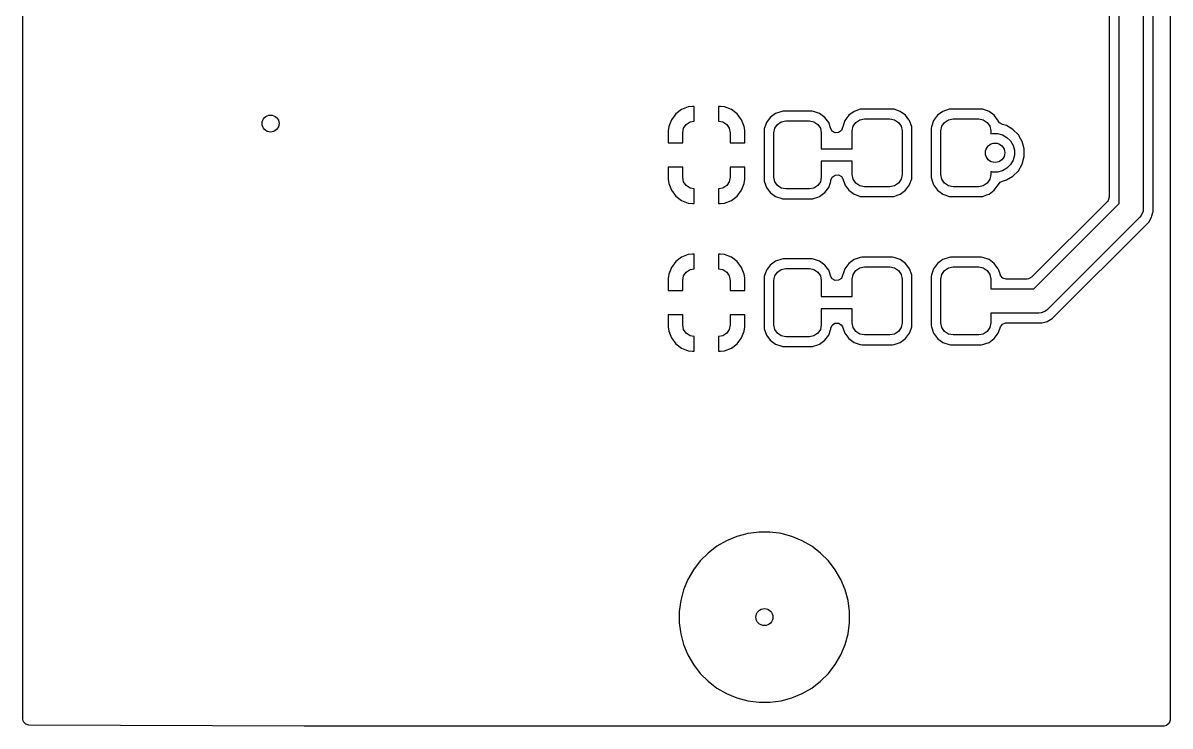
# Model space of a CAD drawing. Extents: x -0.98 to -0.05, y 0 to 3.38.
# Drawn here: x -0.981 to -0.052, y 0 to 0.57 of the extents above; entities that cross this region are included whole.
import ezdxf

# ---------------------------------------------------------------- set-up
doc = ezdxf.new("R2010")
doc.units = 0
doc.header["$MEASUREMENT"] = 0
doc.layers.add('BLACK', color=7, linetype='CONTINUOUS')

msp = doc.modelspace()

# ---------------------------------------------------------------- linework, layer by layer
at = {"layer": 'BLACK', "linetype": 'CONTINUOUS'}
for p, q in [((-0.05173, 3.37308), (-0.05173, 0.0051)), ((-0.07339, 1.66358), (-0.07339, 0.41949)), ((-0.06549, 0.41715), (-0.06549, 1.66592)), ((-0.09307, 0.42357), (-0.09307, 1.65951)), ((-0.10096, 0.87436), (-0.10096, 0.42886)), ((-0.98085, 0.48263), (-0.98085, 0.75611)), ((-0.44194, 0.50195), (-0.44741, 0.49979)), ((-0.4385, 0.50236), (-0.44194, 0.50195)), ((-0.44194, 0.50195), (-0.44194, 0.50195)), ((-0.43707, 0.50236), (-0.4385, 0.50236)), ((-0.43707, 0.4905), (-0.43707, 0.50236)), ((-0.41595, 0.50236), (-0.41738, 0.50236)), ((-0.41738, 0.50236), (-0.41738, 0.4905)), ((-0.41251, 0.50195), (-0.41595, 0.50236)), ((-0.40704, 0.49979), (-0.41251, 0.50195)), ((-0.4521, 0.49623), (-0.45566, 0.49155)), ((-0.44741, 0.49979), (-0.4521, 0.49623)), ((-0.40235, 0.49623), (-0.40704, 0.49979)), ((-0.39879, 0.49155), (-0.40235, 0.49623)), ((-0.37551, 0.49346), (-0.37864, 0.48922)), ((-0.37127, 0.49659), (-0.37551, 0.49346)), ((-0.36629, 0.49833), (-0.37127, 0.49659)), ((-0.37127, 0.49659), (-0.37127, 0.49659)), ((-0.36511, 0.49844), (-0.36629, 0.49833)), ((-0.36629, 0.49833), (-0.36629, 0.49833)), ((-0.3417, 0.49844), (-0.36511, 0.49844)), ((-0.36511, 0.49844), (-0.36511, 0.49844)), ((-0.34052, 0.49833), (-0.3417, 0.49844)), ((-0.3417, 0.49844), (-0.3417, 0.49844)), ((-0.33554, 0.49659), (-0.34052, 0.49833)), ((-0.34052, 0.49833), (-0.34052, 0.49833)), ((-0.3313, 0.49346), (-0.33554, 0.49659)), ((-0.33554, 0.49659), (-0.33554, 0.49659)), ((-0.32817, 0.48922), (-0.3313, 0.49346)), ((-0.31195, 0.49516), (-0.31513, 0.49086)), ((-0.30765, 0.49834), (-0.31195, 0.49516)), ((-0.30261, 0.5001), (-0.30765, 0.49834)), ((-0.30765, 0.49834), (-0.30765, 0.49834)), ((-0.30141, 0.50022), (-0.30261, 0.5001)), ((-0.30261, 0.5001), (-0.30261, 0.5001)), ((-0.27647, 0.50022), (-0.30141, 0.50022)), ((-0.30141, 0.50022), (-0.30141, 0.50022)), ((-0.27527, 0.5001), (-0.27647, 0.50022)), ((-0.27647, 0.50022), (-0.27647, 0.50022)), ((-0.27022, 0.49834), (-0.27527, 0.5001)), ((-0.26592, 0.49516), (-0.27022, 0.49834)), ((-0.27022, 0.49834), (-0.27022, 0.49834)), ((-0.26325, 0.49155), (-0.26592, 0.49516)), ((-0.2401, 0.49516), (-0.24328, 0.49086)), ((-0.2358, 0.49834), (-0.2401, 0.49516)), ((-0.23076, 0.5001), (-0.2358, 0.49834)), ((-0.2358, 0.49834), (-0.2358, 0.49834)), ((-0.22956, 0.50022), (-0.23076, 0.5001)), ((-0.23076, 0.5001), (-0.23076, 0.5001)), ((-0.20462, 0.50022), (-0.22956, 0.50022)), ((-0.22956, 0.50022), (-0.22956, 0.50022)), ((-0.20342, 0.5001), (-0.20462, 0.50022)), ((-0.20462, 0.50022), (-0.20462, 0.50022)), ((-0.19837, 0.49834), (-0.20342, 0.5001)), ((-0.19407, 0.49516), (-0.19837, 0.49834)), ((-0.19837, 0.49834), (-0.19837, 0.49834)), ((-0.1914, 0.49155), (-0.19407, 0.49516)), ((-0.45782, 0.48607), (-0.45823, 0.48263)), ((-0.45566, 0.49155), (-0.45782, 0.48607)), ((-0.45782, 0.48607), (-0.45782, 0.48607)), ((-0.44642, 0.48095), (-0.44569, 0.48463)), ((-0.44569, 0.48463), (-0.44361, 0.48774)), ((-0.44361, 0.48774), (-0.44049, 0.48982)), ((-0.44049, 0.48982), (-0.43707, 0.4905)), ((-0.41738, 0.4905), (-0.41396, 0.48982)), ((-0.41396, 0.48982), (-0.41084, 0.48774)), ((-0.41084, 0.48774), (-0.40876, 0.48463)), ((-0.40876, 0.48463), (-0.40803, 0.48095)), ((-0.39663, 0.48607), (-0.39879, 0.49155)), ((-0.39627, 0.48306), (-0.39663, 0.48607)), ((-0.39663, 0.48607), (-0.39663, 0.48607)), ((-0.38038, 0.48424), (-0.38049, 0.48306)), ((-0.37864, 0.48922), (-0.38038, 0.48424)), ((-0.38038, 0.48424), (-0.38038, 0.48424)), ((-0.37864, 0.48922), (-0.37864, 0.48922)), ((-0.3726, 0.48095), (-0.37187, 0.48463)), ((-0.37187, 0.48463), (-0.36979, 0.48774)), ((-0.36979, 0.48774), (-0.36667, 0.48982)), ((-0.36667, 0.48982), (-0.363, 0.49055)), ((-0.363, 0.49055), (-0.34381, 0.49055)), ((-0.34381, 0.49055), (-0.34014, 0.48982)), ((-0.34014, 0.48982), (-0.33702, 0.48774)), ((-0.33702, 0.48774), (-0.33494, 0.48463)), ((-0.33494, 0.48463), (-0.33421, 0.48095)), ((-0.32641, 0.48418), (-0.32817, 0.48922)), ((-0.32817, 0.48922), (-0.32817, 0.48922)), ((-0.32533, 0.48242), (-0.32641, 0.48418)), ((-0.31694, 0.48534), (-0.31796, 0.48278)), ((-0.3169, 0.48581), (-0.31694, 0.48534)), ((-0.31513, 0.49086), (-0.3169, 0.48581)), ((-0.3169, 0.48581), (-0.3169, 0.48581)), ((-0.31513, 0.49086), (-0.31513, 0.49086)), ((-0.30911, 0.48248), (-0.30836, 0.48625)), ((-0.30836, 0.48625), (-0.30623, 0.48944)), ((-0.30623, 0.48944), (-0.30304, 0.49157)), ((-0.30304, 0.49157), (-0.29927, 0.49232)), ((-0.29927, 0.49232), (-0.2786, 0.49232)), ((-0.2786, 0.49232), (-0.27484, 0.49157)), ((-0.27484, 0.49157), (-0.27164, 0.48944)), ((-0.27164, 0.48944), (-0.26951, 0.48625)), ((-0.26951, 0.48625), (-0.26876, 0.48248)), ((-0.26274, 0.49086), (-0.26325, 0.49155)), ((-0.26098, 0.48581), (-0.26274, 0.49086)), ((-0.26274, 0.49086), (-0.26274, 0.49086)), ((-0.26098, 0.48581), (-0.26098, 0.48581)), ((-0.26087, 0.48462), (-0.26098, 0.48581)), ((-0.26087, 0.44491), (-0.26087, 0.48462)), ((-0.24505, 0.48581), (-0.24516, 0.48462)), ((-0.24516, 0.48462), (-0.24516, 0.44491)), ((-0.24328, 0.49086), (-0.24505, 0.48581)), ((-0.24505, 0.48581), (-0.24505, 0.48581)), ((-0.24328, 0.49086), (-0.24328, 0.49086)), ((-0.23726, 0.48248), (-0.23651, 0.48625)), ((-0.23651, 0.48625), (-0.23438, 0.48944)), ((-0.23438, 0.48944), (-0.23119, 0.49157)), ((-0.23119, 0.49157), (-0.22742, 0.49232)), ((-0.22742, 0.49232), (-0.20675, 0.49232)), ((-0.20675, 0.49232), (-0.20299, 0.49157)), ((-0.20299, 0.49157), (-0.19979, 0.48944)), ((-0.19979, 0.48944), (-0.19766, 0.48625)), ((-0.19766, 0.48625), (-0.19691, 0.48248)), ((-0.19089, 0.49086), (-0.1914, 0.49155)), ((-0.19085, 0.49075), (-0.19089, 0.49086)), ((-0.19089, 0.49086), (-0.19089, 0.49086)), ((-0.18986, 0.48908), (-0.19085, 0.49075)), ((-0.18751, 0.48764), (-0.18986, 0.48908)), ((-0.18434, 0.48679), (-0.18751, 0.48764)), ((-0.17895, 0.48368), (-0.18434, 0.48679)), ((-0.18434, 0.48679), (-0.18434, 0.48679)), ((-0.17455, 0.47928), (-0.17895, 0.48368)), ((-0.17895, 0.48368), (-0.17895, 0.48368)), ((-0.98085, 0.44335), (-0.98085, 0.48263)), ((-0.45823, 0.48263), (-0.45823, 0.47283)), ((-0.44642, 0.47283), (-0.44642, 0.48095)), ((-0.40803, 0.48095), (-0.40803, 0.47283)), ((-0.39622, 0.48263), (-0.39627, 0.48306)), ((-0.39622, 0.47283), (-0.39622, 0.48263)), ((-0.38049, 0.48306), (-0.38049, 0.44292)), ((-0.3726, 0.44503), (-0.3726, 0.48095)), ((-0.33421, 0.48095), (-0.33421, 0.46791)), ((-0.32294, 0.48105), (-0.32533, 0.48242)), ((-0.3202, 0.48118), (-0.32294, 0.48105)), ((-0.31796, 0.48278), (-0.3202, 0.48118)), ((-0.30911, 0.46791), (-0.30911, 0.48248)), ((-0.26876, 0.48248), (-0.26876, 0.44705)), ((-0.23726, 0.44705), (-0.23726, 0.48248)), ((-0.19691, 0.48248), (-0.19691, 0.48)), ((-0.19691, 0.48), (-0.19552, 0.48038)), ((-0.19552, 0.48038), (-0.19141, 0.48038)), ((-0.19141, 0.48038), (-0.18744, 0.47931)), ((-0.18744, 0.47931), (-0.18388, 0.47726)), ((-0.18388, 0.47726), (-0.18097, 0.47435)), ((-0.18097, 0.47435), (-0.17892, 0.47079)), ((-0.17254, 0.47581), (-0.17455, 0.47928)), ((-0.17455, 0.47928), (-0.17455, 0.47928)), ((-0.17143, 0.47389), (-0.17254, 0.47581)), ((-0.16982, 0.46788), (-0.17143, 0.47389)), ((-0.45823, 0.47283), (-0.44642, 0.47283)), ((-0.40803, 0.47283), (-0.39622, 0.47283)), ((-0.33421, 0.46791), (-0.30911, 0.46791)), ((-0.17892, 0.47079), (-0.17785, 0.46682)), ((-0.17785, 0.46682), (-0.17785, 0.46271)), ((-0.16982, 0.46165), (-0.16982, 0.46788)), ((-0.30911, 0.45807), (-0.33421, 0.45807)), ((-0.33421, 0.45807), (-0.33421, 0.44503)), ((-0.30911, 0.44705), (-0.30911, 0.45807)), ((-0.17892, 0.45874), (-0.18097, 0.45518)), ((-0.17785, 0.46271), (-0.17892, 0.45874)), ((-0.17455, 0.45025), (-0.17143, 0.45564)), ((-0.17143, 0.45564), (-0.16982, 0.46165)), ((-0.44642, 0.45315), (-0.45823, 0.45315)), ((-0.45823, 0.45315), (-0.45823, 0.44335)), ((-0.44642, 0.44503), (-0.44642, 0.45315)), ((-0.39622, 0.45315), (-0.40803, 0.45315)), ((-0.40803, 0.45315), (-0.40803, 0.44503)), ((-0.39622, 0.44335), (-0.39622, 0.45315)), ((-0.32534, 0.44509), (-0.3231, 0.44669)), ((-0.3231, 0.44669), (-0.32035, 0.44682)), ((-0.32035, 0.44682), (-0.31797, 0.44545)), ((-0.30836, 0.44328), (-0.30911, 0.44705)), ((-0.26876, 0.44705), (-0.26951, 0.44328)), ((-0.23651, 0.44328), (-0.23726, 0.44705)), ((-0.19691, 0.44705), (-0.19766, 0.44328)), ((-0.19552, 0.44915), (-0.19691, 0.44952)), ((-0.19691, 0.44952), (-0.19691, 0.44705)), ((-0.19141, 0.44915), (-0.19552, 0.44915)), ((-0.18744, 0.45021), (-0.19141, 0.44915)), ((-0.18388, 0.45227), (-0.18744, 0.45021)), ((-0.18097, 0.45518), (-0.18388, 0.45227)), ((-0.17895, 0.44585), (-0.17455, 0.45025)), ((-0.98085, 0.36295), (-0.98085, 0.44335)), ((-0.45823, 0.44335), (-0.45782, 0.43991)), ((-0.45782, 0.43991), (-0.45782, 0.43991)), ((-0.45782, 0.43991), (-0.45566, 0.43444)), ((-0.44569, 0.44136), (-0.44642, 0.44503)), ((-0.44361, 0.43824), (-0.44569, 0.44136)), ((-0.44049, 0.43616), (-0.44361, 0.43824)), ((-0.41084, 0.43824), (-0.41396, 0.43616)), ((-0.40876, 0.44136), (-0.41084, 0.43824)), ((-0.40803, 0.44503), (-0.40876, 0.44136)), ((-0.39879, 0.43444), (-0.39663, 0.43991)), ((-0.39663, 0.43991), (-0.39622, 0.44335)), ((-0.39663, 0.43991), (-0.39663, 0.43991)), ((-0.38049, 0.44292), (-0.38038, 0.44174)), ((-0.38038, 0.44174), (-0.38038, 0.44174)), ((-0.38038, 0.44174), (-0.37864, 0.43676)), ((-0.37864, 0.43676), (-0.37864, 0.43676)), ((-0.37864, 0.43676), (-0.37551, 0.43252)), ((-0.37187, 0.44136), (-0.3726, 0.44503)), ((-0.36979, 0.43824), (-0.37187, 0.44136)), ((-0.36667, 0.43616), (-0.36979, 0.43824)), ((-0.33702, 0.43824), (-0.34014, 0.43616)), ((-0.33494, 0.44136), (-0.33702, 0.43824)), ((-0.33421, 0.44503), (-0.33494, 0.44136)), ((-0.3313, 0.43252), (-0.32817, 0.43676)), ((-0.32817, 0.43676), (-0.32707, 0.43991)), ((-0.32707, 0.43991), (-0.32643, 0.44174)), ((-0.32643, 0.44174), (-0.32636, 0.44253)), ((-0.32643, 0.44174), (-0.32643, 0.44174)), ((-0.32643, 0.44174), (-0.32643, 0.44174)), ((-0.32643, 0.44174), (-0.32643, 0.44174)), ((-0.32636, 0.44253), (-0.32534, 0.44509)), ((-0.31797, 0.44545), (-0.31689, 0.44369)), ((-0.31689, 0.44369), (-0.31524, 0.43899)), ((-0.31524, 0.43899), (-0.31513, 0.43867)), ((-0.31513, 0.43867), (-0.31195, 0.43436)), ((-0.30623, 0.44009), (-0.30836, 0.44328)), ((-0.30304, 0.43795), (-0.30623, 0.44009)), ((-0.29927, 0.4372), (-0.30304, 0.43795)), ((-0.2786, 0.4372), (-0.29927, 0.4372)), ((-0.27484, 0.43795), (-0.2786, 0.4372)), ((-0.27164, 0.44009), (-0.27484, 0.43795)), ((-0.26951, 0.44328), (-0.27164, 0.44009)), ((-0.26592, 0.43436), (-0.26274, 0.43867)), ((-0.26274, 0.43867), (-0.26167, 0.44174)), ((-0.26167, 0.44174), (-0.26098, 0.44371)), ((-0.26098, 0.44371), (-0.26087, 0.44491)), ((-0.26098, 0.44371), (-0.26098, 0.44371)), ((-0.24516, 0.44491), (-0.24505, 0.44371)), ((-0.24505, 0.44371), (-0.24505, 0.44371)), ((-0.24505, 0.44371), (-0.24332, 0.43878)), ((-0.24332, 0.43878), (-0.24328, 0.43867)), ((-0.24328, 0.43867), (-0.2401, 0.43436)), ((-0.23438, 0.44009), (-0.23651, 0.44328)), ((-0.23119, 0.43795), (-0.23438, 0.44009)), ((-0.22742, 0.4372), (-0.23119, 0.43795)), ((-0.20675, 0.4372), (-0.22742, 0.4372)), ((-0.20299, 0.43795), (-0.20675, 0.4372)), ((-0.19979, 0.44009), (-0.20299, 0.43795)), ((-0.19766, 0.44328), (-0.19979, 0.44009)), ((-0.19407, 0.43436), (-0.19089, 0.43867)), ((-0.19089, 0.43867), (-0.19085, 0.43878)), ((-0.19085, 0.43878), (-0.19078, 0.43889)), ((-0.19078, 0.43889), (-0.19072, 0.43899)), ((-0.19072, 0.43899), (-0.19071, 0.43898)), ((-0.19071, 0.43898), (-0.18925, 0.44102)), ((-0.18925, 0.44102), (-0.18751, 0.44188)), ((-0.18751, 0.44188), (-0.18434, 0.44273)), ((-0.18434, 0.44273), (-0.17895, 0.44585)), ((-0.18434, 0.44273), (-0.18434, 0.44273)), ((-0.18434, 0.44273), (-0.18434, 0.44273)), ((-0.17895, 0.44585), (-0.17895, 0.44585)), ((-0.17895, 0.44585), (-0.17895, 0.44585)), ((-0.45566, 0.43444), (-0.4521, 0.42975)), ((-0.4521, 0.42975), (-0.44741, 0.42619)), ((-0.43707, 0.43548), (-0.44049, 0.43616)), ((-0.43707, 0.42362), (-0.43707, 0.43548)), ((-0.41396, 0.43616), (-0.41738, 0.43548)), ((-0.41738, 0.43548), (-0.41738, 0.42362)), ((-0.40704, 0.42619), (-0.40235, 0.42975)), ((-0.40235, 0.42975), (-0.39879, 0.43444)), ((-0.37551, 0.43252), (-0.37127, 0.42939)), ((-0.37127, 0.42939), (-0.37127, 0.42939)), ((-0.37127, 0.42939), (-0.36629, 0.42765)), ((-0.363, 0.43543), (-0.36667, 0.43616)), ((-0.36629, 0.42765), (-0.36629, 0.42765)), ((-0.36629, 0.42765), (-0.36629, 0.42765)), ((-0.36629, 0.42765), (-0.3657, 0.42759)), ((-0.3657, 0.42759), (-0.36511, 0.42754)), ((-0.36511, 0.42754), (-0.36511, 0.42754)), ((-0.36511, 0.42754), (-0.3417, 0.42754)), ((-0.34381, 0.43543), (-0.363, 0.43543)), ((-0.34014, 0.43616), (-0.34381, 0.43543)), ((-0.3417, 0.42754), (-0.34118, 0.42759)), ((-0.34118, 0.42759), (-0.34052, 0.42765)), ((-0.34052, 0.42765), (-0.33707, 0.42886)), ((-0.34052, 0.42765), (-0.34052, 0.42765)), ((-0.34052, 0.42765), (-0.34052, 0.42765)), ((-0.33707, 0.42886), (-0.33554, 0.42939)), ((-0.33554, 0.42939), (-0.3313, 0.43252)), ((-0.31195, 0.43436), (-0.30765, 0.43119)), ((-0.30765, 0.43119), (-0.30597, 0.4306)), ((-0.30597, 0.4306), (-0.30261, 0.42942)), ((-0.30261, 0.42942), (-0.30141, 0.42931)), ((-0.30141, 0.42931), (-0.30141, 0.42931)), ((-0.30141, 0.42931), (-0.27647, 0.42931)), ((-0.27647, 0.42931), (-0.27527, 0.42942)), ((-0.27527, 0.42942), (-0.27274, 0.43031)), ((-0.27527, 0.42942), (-0.27527, 0.42942)), ((-0.27274, 0.43031), (-0.27022, 0.43119)), ((-0.27022, 0.43119), (-0.26592, 0.43436)), ((-0.2401, 0.43436), (-0.2358, 0.43119)), ((-0.2358, 0.43119), (-0.23412, 0.4306)), ((-0.23412, 0.4306), (-0.23076, 0.42942)), ((-0.23076, 0.42942), (-0.22956, 0.42931)), ((-0.22956, 0.42931), (-0.22956, 0.42931)), ((-0.22956, 0.42931), (-0.20462, 0.42931)), ((-0.20462, 0.42931), (-0.20342, 0.42942)), ((-0.20342, 0.42942), (-0.20089, 0.43031)), ((-0.20342, 0.42942), (-0.20342, 0.42942)), ((-0.20089, 0.43031), (-0.19837, 0.43119)), ((-0.19837, 0.43119), (-0.19407, 0.43436)), ((-0.10096, 0.42886), (-0.10174, 0.42622)), ((-0.44741, 0.42619), (-0.44194, 0.42404)), ((-0.44194, 0.42404), (-0.4385, 0.42362)), ((-0.4385, 0.42362), (-0.43707, 0.42362)), ((-0.41738, 0.42362), (-0.41595, 0.42362)), ((-0.41595, 0.42362), (-0.41251, 0.42404)), ((-0.41251, 0.42404), (-0.40704, 0.42619)), ((-0.41251, 0.42404), (-0.41251, 0.42404)), ((-0.10239, 0.4254), (-0.16395, 0.36385)), ((-0.16211, 0.35453), (-0.09307, 0.42357)), ((-0.10174, 0.42622), (-0.10239, 0.4254)), ((-0.07339, 0.41949), (-0.07357, 0.41757)), ((-0.07627, 0.41253), (-0.15107, 0.33773)), ((-0.07504, 0.41402), (-0.07627, 0.41253)), ((-0.07357, 0.41757), (-0.07504, 0.41402)), ((-0.07357, 0.41757), (-0.07357, 0.41757)), ((-0.06904, 0.4086), (-0.0667, 0.41264)), ((-0.0667, 0.41264), (-0.06645, 0.4136)), ((-0.06645, 0.4136), (-0.06549, 0.41715)), ((-0.06645, 0.4136), (-0.06645, 0.4136)), ((-0.06645, 0.4136), (-0.06645, 0.4136)), ((-0.14714, 0.33049), (-0.06904, 0.4086)), ((-0.44194, 0.38226), (-0.44741, 0.38011)), ((-0.4385, 0.38268), (-0.44194, 0.38226)), ((-0.44194, 0.38226), (-0.44194, 0.38226)), ((-0.43707, 0.38268), (-0.4385, 0.38268)), ((-0.43707, 0.37082), (-0.43707, 0.38268)), ((-0.41595, 0.38268), (-0.41738, 0.38268)), ((-0.41738, 0.38268), (-0.41738, 0.37082)), ((-0.41251, 0.38226), (-0.41595, 0.38268)), ((-0.40704, 0.38011), (-0.41251, 0.38226)), ((-0.45566, 0.37186), (-0.45782, 0.36639)), ((-0.4521, 0.37655), (-0.45566, 0.37186)), ((-0.44741, 0.38011), (-0.4521, 0.37655)), ((-0.40235, 0.37655), (-0.40704, 0.38011)), ((-0.39879, 0.37186), (-0.40235, 0.37655)), ((-0.39663, 0.36639), (-0.39879, 0.37186)), ((-0.37551, 0.37378), (-0.37864, 0.36953)), ((-0.37127, 0.37691), (-0.37551, 0.37378)), ((-0.36629, 0.37865), (-0.37127, 0.37691)), ((-0.37127, 0.37691), (-0.37127, 0.37691)), ((-0.36511, 0.37876), (-0.36629, 0.37865)), ((-0.36629, 0.37865), (-0.36629, 0.37865)), ((-0.3417, 0.37876), (-0.36511, 0.37876)), ((-0.36511, 0.37876), (-0.36511, 0.37876)), ((-0.34052, 0.37865), (-0.3417, 0.37876)), ((-0.3417, 0.37876), (-0.3417, 0.37876)), ((-0.33554, 0.37691), (-0.34052, 0.37865)), ((-0.34052, 0.37865), (-0.34052, 0.37865)), ((-0.3313, 0.37378), (-0.33554, 0.37691)), ((-0.33554, 0.37691), (-0.33554, 0.37691)), ((-0.32817, 0.36953), (-0.3313, 0.37378)), ((-0.31195, 0.37508), (-0.31513, 0.37078)), ((-0.30765, 0.37826), (-0.31195, 0.37508)), ((-0.30261, 0.38003), (-0.30765, 0.37826)), ((-0.30765, 0.37826), (-0.30765, 0.37826)), ((-0.30304, 0.37149), (-0.29927, 0.37224)), ((-0.30141, 0.38014), (-0.30261, 0.38003)), ((-0.30261, 0.38003), (-0.30261, 0.38003)), ((-0.27647, 0.38014), (-0.30141, 0.38014)), ((-0.30141, 0.38014), (-0.30141, 0.38014)), ((-0.29927, 0.37224), (-0.2786, 0.37224)), ((-0.2786, 0.37224), (-0.27484, 0.37149)), ((-0.27527, 0.38003), (-0.27647, 0.38014)), ((-0.27647, 0.38014), (-0.27647, 0.38014)), ((-0.27022, 0.37826), (-0.27527, 0.38003)), ((-0.26592, 0.37508), (-0.27022, 0.37826)), ((-0.27022, 0.37826), (-0.27022, 0.37826)), ((-0.26495, 0.37378), (-0.26592, 0.37508)), ((-0.26274, 0.37078), (-0.26495, 0.37378)), ((-0.2401, 0.37508), (-0.24328, 0.37078)), ((-0.2358, 0.37826), (-0.2401, 0.37508)), ((-0.23076, 0.38003), (-0.2358, 0.37826)), ((-0.2358, 0.37826), (-0.2358, 0.37826)), ((-0.23119, 0.37149), (-0.22742, 0.37224)), ((-0.22956, 0.38014), (-0.23076, 0.38003)), ((-0.23076, 0.38003), (-0.23076, 0.38003)), ((-0.20462, 0.38014), (-0.22956, 0.38014)), ((-0.22956, 0.38014), (-0.22956, 0.38014)), ((-0.22742, 0.37224), (-0.20675, 0.37224)), ((-0.20675, 0.37224), (-0.20299, 0.37149)), ((-0.20342, 0.38003), (-0.20462, 0.38014)), ((-0.20462, 0.38014), (-0.20462, 0.38014)), ((-0.19837, 0.37826), (-0.20342, 0.38003)), ((-0.19407, 0.37508), (-0.19837, 0.37826)), ((-0.19837, 0.37826), (-0.19837, 0.37826)), ((-0.19089, 0.37078), (-0.19407, 0.37508)), ((-0.98085, 0.32367), (-0.98085, 0.36295)), ((-0.45782, 0.36639), (-0.45823, 0.36295)), ((-0.45823, 0.36295), (-0.45823, 0.35315)), ((-0.45782, 0.36639), (-0.45782, 0.36639)), ((-0.44642, 0.36127), (-0.44569, 0.36494)), ((-0.44569, 0.36494), (-0.44361, 0.36806)), ((-0.44361, 0.36806), (-0.44049, 0.37014)), ((-0.44049, 0.37014), (-0.43707, 0.37082)), ((-0.41738, 0.37082), (-0.41396, 0.37014)), ((-0.41396, 0.37014), (-0.41084, 0.36806)), ((-0.41084, 0.36806), (-0.40876, 0.36494)), ((-0.40876, 0.36494), (-0.40803, 0.36127)), ((-0.39627, 0.36338), (-0.39663, 0.36639)), ((-0.39663, 0.36639), (-0.39663, 0.36639)), ((-0.39622, 0.36295), (-0.39627, 0.36338)), ((-0.39622, 0.35315), (-0.39622, 0.36295)), ((-0.38038, 0.36456), (-0.38049, 0.36338)), ((-0.38049, 0.36338), (-0.38049, 0.32324)), ((-0.37864, 0.36953), (-0.38038, 0.36456)), ((-0.38038, 0.36456), (-0.38038, 0.36456)), ((-0.37864, 0.36953), (-0.37864, 0.36953)), ((-0.3726, 0.36127), (-0.37187, 0.36494)), ((-0.37187, 0.36494), (-0.36979, 0.36806)), ((-0.36979, 0.36806), (-0.36667, 0.37014)), ((-0.36667, 0.37014), (-0.363, 0.37087)), ((-0.363, 0.37087), (-0.34381, 0.37087)), ((-0.34381, 0.37087), (-0.34014, 0.37014)), ((-0.34014, 0.37014), (-0.33702, 0.36806)), ((-0.33702, 0.36806), (-0.33494, 0.36494)), ((-0.33494, 0.36494), (-0.33421, 0.36127)), ((-0.32638, 0.36441), (-0.32817, 0.36953)), ((-0.32817, 0.36953), (-0.32817, 0.36953)), ((-0.3253, 0.36265), (-0.32638, 0.36441)), ((-0.32291, 0.36128), (-0.3253, 0.36265)), ((-0.31793, 0.36302), (-0.32017, 0.36142)), ((-0.31696, 0.36545), (-0.31793, 0.36302)), ((-0.31691, 0.36557), (-0.31696, 0.36546)), ((-0.31696, 0.36546), (-0.31696, 0.36545)), ((-0.31696, 0.36545), (-0.31696, 0.36545)), ((-0.3169, 0.36574), (-0.31691, 0.36557)), ((-0.31513, 0.37078), (-0.3169, 0.36574)), ((-0.31513, 0.37078), (-0.31513, 0.37078)), ((-0.30911, 0.3624), (-0.30836, 0.36617)), ((-0.30911, 0.34823), (-0.30911, 0.3624)), ((-0.30836, 0.36617), (-0.30623, 0.36936)), ((-0.30623, 0.36936), (-0.30304, 0.37149)), ((-0.27484, 0.37149), (-0.27164, 0.36936)), ((-0.27164, 0.36936), (-0.26951, 0.36617)), ((-0.26951, 0.36617), (-0.26876, 0.3624)), ((-0.26876, 0.3624), (-0.26876, 0.32697)), ((-0.26098, 0.36574), (-0.26274, 0.37078)), ((-0.26274, 0.37078), (-0.26274, 0.37078)), ((-0.26087, 0.36454), (-0.26098, 0.36574)), ((-0.26098, 0.36574), (-0.26098, 0.36574)), ((-0.26087, 0.32483), (-0.26087, 0.36454)), ((-0.24505, 0.36574), (-0.24516, 0.36454)), ((-0.24516, 0.36454), (-0.24516, 0.32483)), ((-0.24328, 0.37078), (-0.24505, 0.36574)), ((-0.24505, 0.36574), (-0.24505, 0.36574)), ((-0.24328, 0.37078), (-0.24328, 0.37078)), ((-0.23726, 0.3624), (-0.23651, 0.36617)), ((-0.23726, 0.32697), (-0.23726, 0.3624)), ((-0.23651, 0.36617), (-0.23438, 0.36936)), ((-0.23438, 0.36936), (-0.23119, 0.37149)), ((-0.20299, 0.37149), (-0.19979, 0.36936)), ((-0.19979, 0.36936), (-0.19766, 0.36617)), ((-0.19766, 0.36617), (-0.19691, 0.3624)), ((-0.19691, 0.3624), (-0.19691, 0.35453)), ((-0.19046, 0.36953), (-0.19089, 0.37078)), ((-0.18911, 0.36569), (-0.19046, 0.36953)), ((-0.18894, 0.36528), (-0.18911, 0.36569)), ((-0.18714, 0.3632), (-0.18894, 0.36528)), ((-0.1845, 0.36242), (-0.18714, 0.3632)), ((-0.1674, 0.36242), (-0.1845, 0.36242)), ((-0.16636, 0.36253), (-0.1674, 0.36242)), ((-0.16395, 0.36385), (-0.16636, 0.36253)), ((-0.45823, 0.35315), (-0.44642, 0.35315)), ((-0.44642, 0.35315), (-0.44642, 0.36127)), ((-0.40803, 0.36127), (-0.40803, 0.35315)), ((-0.40803, 0.35315), (-0.39622, 0.35315)), ((-0.3726, 0.32534), (-0.3726, 0.36127)), ((-0.33421, 0.36127), (-0.33421, 0.34823)), ((-0.32017, 0.36142), (-0.32291, 0.36128)), ((-0.19691, 0.35453), (-0.16211, 0.35453)), ((-0.33421, 0.34823), (-0.30911, 0.34823)), ((-0.30911, 0.33839), (-0.33421, 0.33839)), ((-0.33421, 0.33839), (-0.33421, 0.32534)), ((-0.30911, 0.32697), (-0.30911, 0.33839)), ((-0.15803, 0.33484), (-0.19691, 0.33484)), ((-0.19691, 0.33484), (-0.19691, 0.32697)), ((-0.15611, 0.33503), (-0.15803, 0.33484)), ((-0.15256, 0.3365), (-0.15611, 0.33503)), ((-0.15107, 0.33773), (-0.15256, 0.3365)), ((-0.15256, 0.3365), (-0.15256, 0.3365)), ((-0.44642, 0.33346), (-0.45823, 0.33346)), ((-0.45823, 0.33346), (-0.45823, 0.32367)), ((-0.44642, 0.32534), (-0.44642, 0.33346)), ((-0.44569, 0.32167), (-0.44642, 0.32534)), ((-0.40803, 0.32534), (-0.40876, 0.32167)), ((-0.39622, 0.33346), (-0.40803, 0.33346)), ((-0.40803, 0.33346), (-0.40803, 0.32534)), ((-0.39622, 0.32367), (-0.39622, 0.33346)), ((-0.37187, 0.32167), (-0.3726, 0.32534)), ((-0.33421, 0.32534), (-0.33494, 0.32167)), ((-0.32537, 0.32509), (-0.32313, 0.32669)), ((-0.32313, 0.32669), (-0.32038, 0.32683)), ((-0.32038, 0.32683), (-0.318, 0.32546)), ((-0.318, 0.32546), (-0.31692, 0.32369)), ((-0.30836, 0.3232), (-0.30911, 0.32697)), ((-0.26876, 0.32697), (-0.26951, 0.3232)), ((-0.23651, 0.3232), (-0.23726, 0.32697)), ((-0.19691, 0.32697), (-0.19766, 0.3232)), ((-0.18911, 0.32368), (-0.18751, 0.32591)), ((-0.18751, 0.32591), (-0.18495, 0.32693)), ((-0.18495, 0.32693), (-0.1845, 0.32695)), ((-0.1845, 0.32695), (-0.1557, 0.32695)), ((-0.1557, 0.32695), (-0.15214, 0.3279)), ((-0.1557, 0.32695), (-0.1557, 0.32695)), ((-0.15214, 0.3279), (-0.15119, 0.32816)), ((-0.15119, 0.32816), (-0.14714, 0.33049)), ((-0.98085, 0.093), (-0.98085, 0.32367)), ((-0.45823, 0.32367), (-0.45782, 0.32023)), ((-0.45782, 0.32023), (-0.45782, 0.32023)), ((-0.45782, 0.32023), (-0.45566, 0.31475)), ((-0.44361, 0.31856), (-0.44569, 0.32167)), ((-0.44049, 0.31648), (-0.44361, 0.31856)), ((-0.43707, 0.3158), (-0.44049, 0.31648)), ((-0.41396, 0.31648), (-0.41738, 0.3158)), ((-0.41084, 0.31856), (-0.41396, 0.31648)), ((-0.40876, 0.32167), (-0.41084, 0.31856)), ((-0.39879, 0.31475), (-0.39663, 0.32023)), ((-0.39663, 0.32023), (-0.39622, 0.32367)), ((-0.39663, 0.32023), (-0.39663, 0.32023)), ((-0.38049, 0.32324), (-0.38038, 0.32206)), ((-0.38038, 0.32206), (-0.38038, 0.32206)), ((-0.38038, 0.32206), (-0.37864, 0.31708)), ((-0.37864, 0.31708), (-0.37864, 0.31708)), ((-0.37864, 0.31708), (-0.37551, 0.31284)), ((-0.36979, 0.31856), (-0.37187, 0.32167)), ((-0.36667, 0.31648), (-0.36979, 0.31856)), ((-0.363, 0.31575), (-0.36667, 0.31648)), ((-0.34014, 0.31648), (-0.34381, 0.31575)), ((-0.33702, 0.31856), (-0.34014, 0.31648)), ((-0.33494, 0.32167), (-0.33702, 0.31856)), ((-0.3313, 0.31284), (-0.32817, 0.31708)), ((-0.32817, 0.31708), (-0.32643, 0.32206)), ((-0.32643, 0.32206), (-0.32638, 0.32254)), ((-0.32638, 0.32254), (-0.32537, 0.32509)), ((-0.31692, 0.32369), (-0.31513, 0.31859)), ((-0.31513, 0.31859), (-0.31513, 0.31859)), ((-0.31513, 0.31859), (-0.31195, 0.31429)), ((-0.30623, 0.32001), (-0.30836, 0.3232)), ((-0.30304, 0.31788), (-0.30623, 0.32001)), ((-0.29927, 0.31713), (-0.30304, 0.31788)), ((-0.2786, 0.31713), (-0.29927, 0.31713)), ((-0.27484, 0.31788), (-0.2786, 0.31713)), ((-0.27164, 0.32001), (-0.27484, 0.31788)), ((-0.26951, 0.3232), (-0.27164, 0.32001)), ((-0.26592, 0.31429), (-0.26274, 0.31859)), ((-0.26274, 0.31859), (-0.26153, 0.32206)), ((-0.26153, 0.32206), (-0.26098, 0.32363)), ((-0.26098, 0.32363), (-0.26087, 0.32483)), ((-0.26098, 0.32363), (-0.26098, 0.32363)), ((-0.24516, 0.32483), (-0.24505, 0.32363)), ((-0.24505, 0.32363), (-0.24505, 0.32363)), ((-0.24505, 0.32363), (-0.24328, 0.31859)), ((-0.24328, 0.31859), (-0.24328, 0.31859)), ((-0.24328, 0.31859), (-0.2401, 0.31429)), ((-0.23438, 0.32001), (-0.23651, 0.3232)), ((-0.23119, 0.31788), (-0.23438, 0.32001)), ((-0.22742, 0.31713), (-0.23119, 0.31788)), ((-0.20675, 0.31713), (-0.22742, 0.31713)), ((-0.20299, 0.31788), (-0.20675, 0.31713)), ((-0.19979, 0.32001), (-0.20299, 0.31788)), ((-0.19766, 0.3232), (-0.19979, 0.32001)), ((-0.19407, 0.31429), (-0.19089, 0.31859)), ((-0.19089, 0.31859), (-0.18968, 0.32206)), ((-0.18968, 0.32206), (-0.18911, 0.32368)), ((-0.45566, 0.31475), (-0.4521, 0.31006)), ((-0.4521, 0.31006), (-0.44741, 0.30651)), ((-0.43707, 0.30394), (-0.43707, 0.3158)), ((-0.41738, 0.3158), (-0.41738, 0.30394)), ((-0.40704, 0.30651), (-0.40235, 0.31006)), ((-0.40235, 0.31006), (-0.39879, 0.31475)), ((-0.37551, 0.31284), (-0.37127, 0.30971)), ((-0.37127, 0.30971), (-0.37127, 0.30971)), ((-0.37127, 0.30971), (-0.36629, 0.30797)), ((-0.36629, 0.30797), (-0.36629, 0.30797)), ((-0.36629, 0.30797), (-0.36629, 0.30797)), ((-0.36629, 0.30797), (-0.3657, 0.30791)), ((-0.3657, 0.30791), (-0.36511, 0.30785)), ((-0.36511, 0.30785), (-0.36511, 0.30785)), ((-0.36511, 0.30785), (-0.3417, 0.30785)), ((-0.34381, 0.31575), (-0.363, 0.31575)), ((-0.3417, 0.30785), (-0.34118, 0.3079)), ((-0.34118, 0.3079), (-0.34052, 0.30797)), ((-0.34052, 0.30797), (-0.3369, 0.30923)), ((-0.34052, 0.30797), (-0.34052, 0.30797)), ((-0.34052, 0.30797), (-0.34052, 0.30797)), ((-0.3369, 0.30923), (-0.33554, 0.30971)), ((-0.33554, 0.30971), (-0.3313, 0.31284)), ((-0.31195, 0.31429), (-0.30765, 0.31111)), ((-0.30765, 0.31111), (-0.30597, 0.31052)), ((-0.30597, 0.31052), (-0.30261, 0.30934)), ((-0.30261, 0.30934), (-0.30141, 0.30923)), ((-0.30141, 0.30923), (-0.30141, 0.30923)), ((-0.30141, 0.30923), (-0.27647, 0.30923)), ((-0.27647, 0.30923), (-0.27527, 0.30934)), ((-0.27527, 0.30934), (-0.27274, 0.31023)), ((-0.27527, 0.30934), (-0.27527, 0.30934)), ((-0.27274, 0.31023), (-0.27022, 0.31111)), ((-0.27022, 0.31111), (-0.26592, 0.31429)), ((-0.2401, 0.31429), (-0.2358, 0.31111)), ((-0.2358, 0.31111), (-0.23412, 0.31052)), ((-0.23412, 0.31052), (-0.23076, 0.30934)), ((-0.23076, 0.30934), (-0.22956, 0.30923)), ((-0.22956, 0.30923), (-0.22956, 0.30923)), ((-0.22956, 0.30923), (-0.20462, 0.30923)), ((-0.20462, 0.30923), (-0.20342, 0.30934)), ((-0.20342, 0.30934), (-0.20089, 0.31023)), ((-0.20342, 0.30934), (-0.20342, 0.30934)), ((-0.20089, 0.31023), (-0.19837, 0.31111)), ((-0.19837, 0.31111), (-0.19407, 0.31429)), ((-0.44741, 0.30651), (-0.44194, 0.30435)), ((-0.44194, 0.30435), (-0.4385, 0.30394)), ((-0.4385, 0.30394), (-0.43707, 0.30394)), ((-0.41738, 0.30394), (-0.41595, 0.30394)), ((-0.41595, 0.30394), (-0.41251, 0.30435)), ((-0.41251, 0.30435), (-0.40704, 0.30651)), ((-0.41251, 0.30435), (-0.41251, 0.30435)), ((-0.41086, 0.15043), (-0.41869, 0.14591)), ((-0.40252, 0.15388), (-0.41086, 0.15043)), ((-0.41086, 0.15043), (-0.41086, 0.15043)), ((-0.39748, 0.15523), (-0.40252, 0.15388)), ((-0.39379, 0.15622), (-0.39748, 0.15523)), ((-0.39336, 0.15628), (-0.39379, 0.15622)), ((-0.38483, 0.1574), (-0.39336, 0.15628)), ((-0.3758, 0.1574), (-0.38483, 0.1574)), ((-0.38483, 0.1574), (-0.38483, 0.1574)), ((-0.36834, 0.15642), (-0.3758, 0.1574)), ((-0.3758, 0.1574), (-0.3758, 0.1574)), ((-0.36684, 0.15622), (-0.36834, 0.15642)), ((-0.35811, 0.15388), (-0.36684, 0.15622)), ((-0.34977, 0.15043), (-0.35811, 0.15388)), ((-0.34194, 0.14591), (-0.34977, 0.15043)), ((-0.34977, 0.15043), (-0.34977, 0.15043)), ((-0.42585, 0.14041), (-0.43224, 0.13402)), ((-0.41869, 0.14591), (-0.42585, 0.14041)), ((-0.33478, 0.14041), (-0.34194, 0.14591)), ((-0.32839, 0.13402), (-0.33478, 0.14041)), ((-0.33478, 0.14041), (-0.33478, 0.14041)), ((-0.43224, 0.13402), (-0.43774, 0.12686)), ((-0.32289, 0.12686), (-0.32839, 0.13402)), ((-0.32839, 0.13402), (-0.32839, 0.13402)), ((-0.43774, 0.12686), (-0.44226, 0.11903)), ((-0.32289, 0.12685), (-0.32289, 0.12686)), ((-0.31837, 0.11903), (-0.32289, 0.12685)), ((-0.32289, 0.12685), (-0.32289, 0.12685)), ((-0.44226, 0.11903), (-0.44571, 0.11068)), ((-0.44226, 0.11903), (-0.44226, 0.11903)), ((-0.31492, 0.11068), (-0.31837, 0.11903)), ((-0.44571, 0.11068), (-0.44805, 0.10196)), ((-0.31258, 0.10196), (-0.31492, 0.11068)), ((-0.98085, 0.0058), (-0.98085, 0.093)), ((-0.44805, 0.10196), (-0.44923, 0.093)), ((-0.44923, 0.093), (-0.44923, 0.08397)), ((-0.44805, 0.10196), (-0.44805, 0.10196)), ((-0.3114, 0.093), (-0.31258, 0.10196)), ((-0.3114, 0.08397), (-0.3114, 0.093)), ((-0.44923, 0.08397), (-0.44825, 0.07651)), ((-0.31258, 0.07501), (-0.3114, 0.08397)), ((-0.44825, 0.07651), (-0.44805, 0.07501)), ((-0.44805, 0.07501), (-0.44805, 0.07501)), ((-0.44805, 0.07501), (-0.44571, 0.06628)), ((-0.31492, 0.06628), (-0.31258, 0.07501)), ((-0.44571, 0.06628), (-0.44226, 0.05794)), ((-0.31837, 0.05794), (-0.31492, 0.06628)), ((-0.44226, 0.05794), (-0.44226, 0.05794)), ((-0.44226, 0.05794), (-0.43774, 0.05011)), ((-0.32289, 0.05011), (-0.31837, 0.05794)), ((-0.43774, 0.05011), (-0.43224, 0.04295)), ((-0.32839, 0.04295), (-0.32289, 0.05011)), ((-0.43224, 0.04295), (-0.43224, 0.04295)), ((-0.43224, 0.04295), (-0.42585, 0.03656)), ((-0.33478, 0.03656), (-0.32839, 0.04295)), ((-0.32839, 0.04295), (-0.32839, 0.04295)), ((-0.32839, 0.04295), (-0.32839, 0.04295)), ((-0.42585, 0.03656), (-0.42585, 0.03656)), ((-0.42585, 0.03656), (-0.41869, 0.03106)), ((-0.41869, 0.03106), (-0.41869, 0.03106)), ((-0.41869, 0.03106), (-0.41869, 0.03106)), ((-0.41869, 0.03106), (-0.41086, 0.02654)), ((-0.34977, 0.02654), (-0.34194, 0.03106)), ((-0.34194, 0.03106), (-0.33478, 0.03656)), ((-0.33478, 0.03656), (-0.33478, 0.03656)), ((-0.33478, 0.03656), (-0.33478, 0.03656)), ((-0.41086, 0.02654), (-0.41086, 0.02654)), ((-0.41086, 0.02654), (-0.41086, 0.02654)), ((-0.41086, 0.02654), (-0.40726, 0.02505)), ((-0.40726, 0.02505), (-0.40252, 0.02308)), ((-0.40252, 0.02308), (-0.39379, 0.02075)), ((-0.39379, 0.02075), (-0.38483, 0.01957)), ((-0.38483, 0.01957), (-0.38483, 0.01957)), ((-0.38483, 0.01957), (-0.3758, 0.01957)), ((-0.3758, 0.01957), (-0.36684, 0.02075)), ((-0.3758, 0.01957), (-0.3758, 0.01957)), ((-0.36684, 0.02075), (-0.35811, 0.02308)), ((-0.35811, 0.02308), (-0.34977, 0.02654)), ((-0.98041, 0.00378), (-0.98085, 0.0058)), ((-0.97862, 0.0017), (-0.98041, 0.00378)), ((-0.97598, 0.00091), (-0.97862, 0.0017)), ((-0.75296, 0.00022), (-0.97598, 0.00091)), ((-0.75241, 0.00022), (-0.75296, 0.00022)), ((-0.7524, 0.00022), (-0.75241, 0.00022)), ((-0.05661, 0.00022), (-0.7524, 0.00022)), ((-0.05459, 0.00066), (-0.05661, 0.00022)), ((-0.05251, 0.00246), (-0.05459, 0.00066)), ((-0.05173, 0.0051), (-0.05251, 0.00246))]:
    msp.add_line(p, q, dxfattribs=at)
at = {"layer": 'BLACK'}
for centre, radius in [((-0.78031, 0.48848), 0.00689), ((-0.19346, 0.46476), 0.00787), ((-0.38031, 0.08848), 0.00689)]:
    msp.add_circle(centre, radius, dxfattribs=at)

doc.saveas('drawing.dxf')
